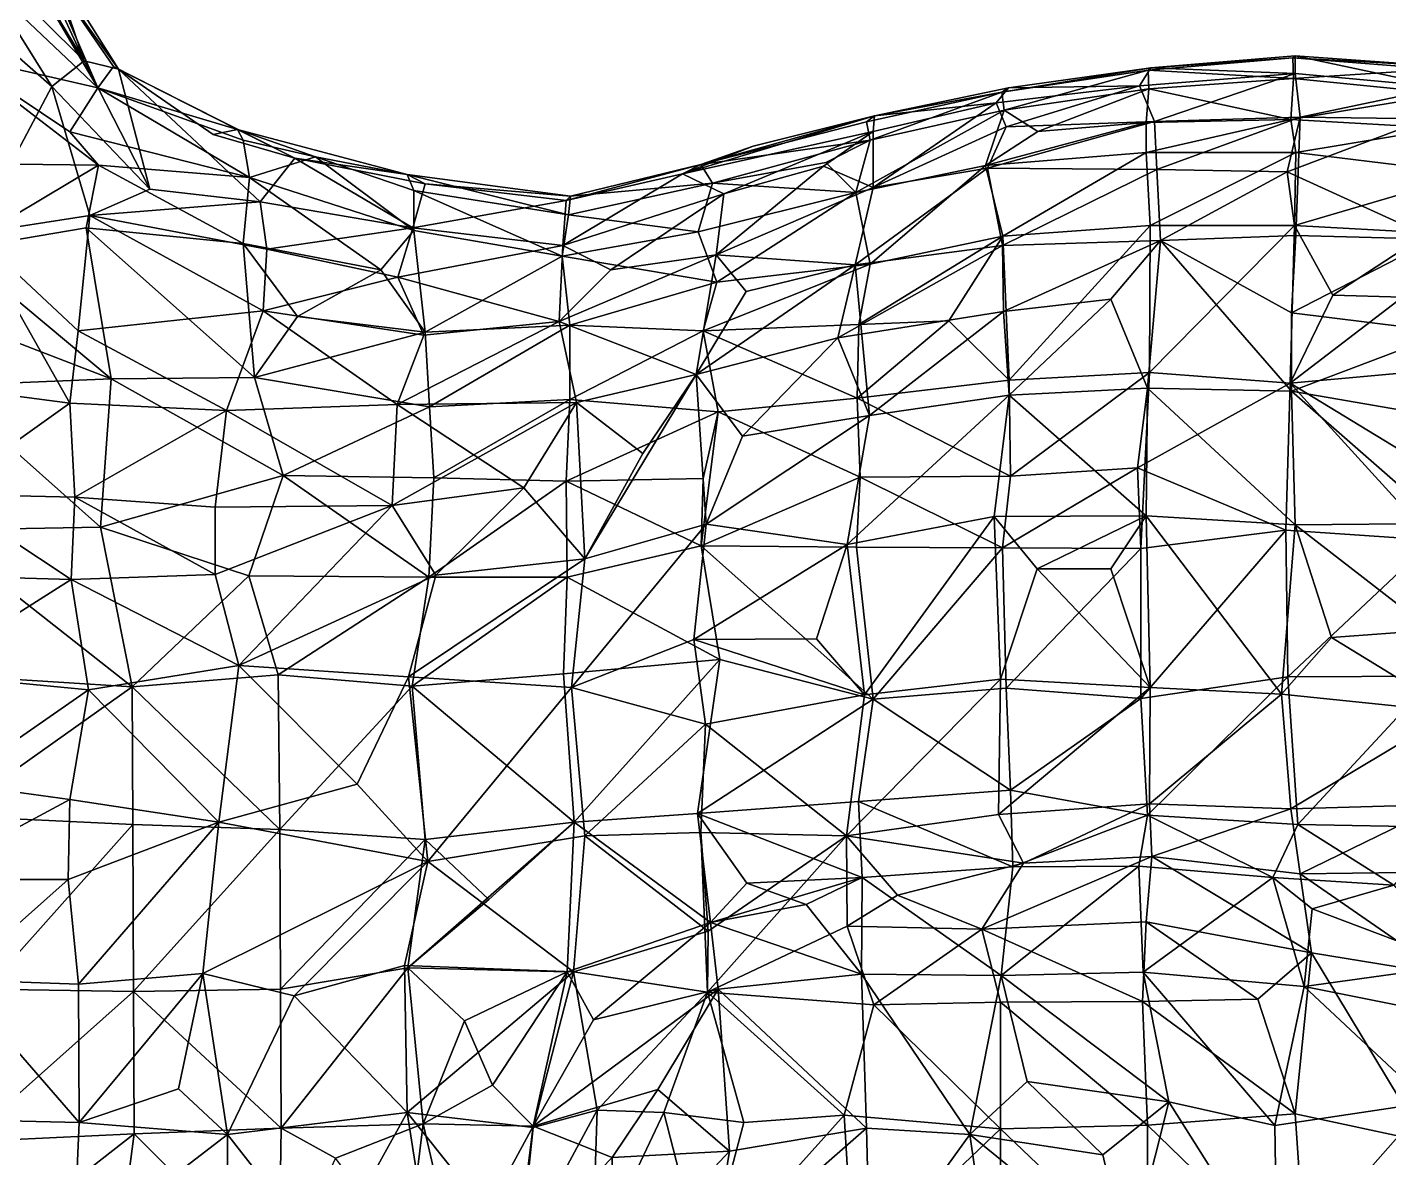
# Model space of a CAD drawing. Header units: metres. Extents: x -3.71 to 2.4, y 1.32 to 7.28.
# Drawn here: x -1.915 to 0.269, y 3.415 to 5.228 of the extents above; entities that cross this region are included whole.
import ezdxf

# ---------------------------------------------------------------- set-up
doc = ezdxf.new("R2010")
doc.units = ezdxf.units.M

msp = doc.modelspace()

# ---------------------------------------------------------------- linework, layer by layer
for points in [[(-1.824, 5.174, 0.818), (-1.975, 5.422, 0.817), (-2.028, 5.376, 1.036)], [(-1.877, 5.289, 0.765), (-1.975, 5.422, 0.817), (-1.824, 5.174, 0.818)], [(-1.974, 5.423, 0.113), (-1.885, 5.323, 0.349), (-1.802, 5.131, 0.121)], [(-1.974, 5.423, 0.113), (-1.802, 5.131, 0.121), (-1.942, 5.263, 0.047)], [(-2.028, 5.376, 1.036), (-1.876, 5.133, 1.019), (-1.824, 5.174, 0.818)], [(-2.028, 5.376, 1.036), (-1.968, 5.213, 1.13), (-1.876, 5.133, 1.019)], [(-1.885, 5.323, 0.349), (-1.879, 5.336, 0.585), (-1.769, 5.161, 0.583)], [(-1.769, 5.161, 0.583), (-1.879, 5.336, 0.585), (-1.824, 5.174, 0.818)], [(-1.879, 5.336, 0.585), (-1.877, 5.289, 0.765), (-1.824, 5.174, 0.818)], [(-1.802, 5.131, 0.121), (-1.885, 5.323, 0.349), (-1.777, 5.165, 0.355)], [(-1.777, 5.165, 0.355), (-1.885, 5.323, 0.349), (-1.769, 5.161, 0.583)], [(-1.942, 5.263, 0.047), (-1.802, 5.131, 0.121), (-2.031, 5.183, -0.111)], [(-2.001, 4.897, 1.31), (-1.876, 5.133, 1.019), (-1.968, 5.213, 1.13)], [(-1.801, 5.007, -0.191), (-2.07, 5.01, -0.205), (-2.031, 5.183, -0.111)], [(-1.847, 5.06, -0.065), (-1.801, 5.007, -0.191), (-2.031, 5.183, -0.111)], [(-1.847, 5.06, -0.065), (-2.031, 5.183, -0.111), (-1.802, 5.131, 0.121)], [(-0.117, 5.159, 0.348), (0.115, 5.179, 0.359), (0.116, 5.146, 0.115)], [(0.115, 5.179, 0.359), (-0.117, 5.159, 0.348), (-0.113, 5.163, 0.58)], [(0.119, 5.182, 0.588), (-0.113, 5.163, 0.58), (0.119, 5.154, 0.814)], [(0.115, 5.179, 0.359), (-0.113, 5.163, 0.58), (0.119, 5.182, 0.588)], [(0.115, 5.179, 0.359), (0.119, 5.182, 0.588), (0.344, 5.166, 0.572)], [(0.115, 5.179, 0.359), (0.344, 5.166, 0.572), (0.347, 5.161, 0.341)], [(0.116, 5.146, 0.115), (0.115, 5.179, 0.359), (0.347, 5.161, 0.341)], [(0.119, 5.182, 0.588), (0.119, 5.154, 0.814), (0.356, 5.132, 0.833)], [(0.344, 5.166, 0.572), (0.119, 5.182, 0.588), (0.356, 5.132, 0.833)], [(-1.824, 5.174, 0.818), (-1.876, 5.133, 1.019), (-1.719, 4.968, 0.825)], [(-1.769, 5.161, 0.583), (-1.824, 5.174, 0.818), (-1.719, 4.968, 0.825)], [(-1.777, 5.165, 0.355), (-1.578, 5.064, 0.358), (-1.802, 5.131, 0.121)], [(-1.777, 5.165, 0.355), (-1.769, 5.161, 0.583), (-1.578, 5.064, 0.358)], [(-1.769, 5.161, 0.583), (-1.617, 5.056, 0.528), (-1.578, 5.064, 0.358)], [(-1.617, 5.056, 0.528), (-1.769, 5.161, 0.583), (-1.486, 5.018, 0.6)], [(-1.486, 5.018, 0.6), (-1.769, 5.161, 0.583), (-1.542, 4.948, 0.819)], [(-1.769, 5.161, 0.583), (-1.719, 4.968, 0.825), (-1.542, 4.948, 0.819)], [(-0.117, 5.159, 0.348), (-0.352, 5.124, 0.359), (-0.113, 5.163, 0.58)], [(-0.352, 5.124, 0.359), (-0.341, 5.131, 0.589), (-0.113, 5.163, 0.58)], [(-0.348, 5.095, 0.12), (-0.352, 5.124, 0.359), (-0.117, 5.159, 0.348)], [(-0.348, 5.095, 0.12), (-0.117, 5.159, 0.348), (-0.116, 5.129, 0.11)], [(-0.113, 5.163, 0.58), (-0.341, 5.131, 0.589), (-0.131, 5.134, 0.835)], [(-0.113, 5.163, 0.58), (-0.131, 5.134, 0.835), (0.119, 5.154, 0.814)], [(-0.116, 5.129, 0.11), (-0.117, 5.159, 0.348), (0.116, 5.146, 0.115)], [(0.116, 5.146, 0.115), (0.347, 5.161, 0.341), (0.362, 5.121, 0.098)], [(-0.341, 5.131, 0.589), (-0.361, 5.107, 0.814), (-0.131, 5.134, 0.835)], [(-0.361, 5.107, 0.814), (-0.345, 5.068, 0.988), (-0.131, 5.134, 0.835)], [(-0.131, 5.134, 0.835), (-0.345, 5.068, 0.988), (-0.107, 5.077, 1.042)], [(0.119, 5.154, 0.814), (-0.131, 5.134, 0.835), (-0.107, 5.077, 1.042)], [(-0.116, 5.129, 0.11), (0.116, 5.146, 0.115), (0.112, 5.08, -0.077)], [(0.119, 5.154, 0.814), (-0.107, 5.077, 1.042), (0.127, 5.084, 1.039)], [(0.116, 5.146, 0.115), (0.362, 5.121, 0.098), (0.112, 5.08, -0.077)], [(0.356, 5.132, 0.833), (0.119, 5.154, 0.814), (0.127, 5.084, 1.039)], [(-2.001, 4.897, 1.31), (-1.815, 4.926, 1.036), (-1.876, 5.133, 1.019)], [(-1.719, 4.968, 0.825), (-1.876, 5.133, 1.019), (-1.815, 4.926, 1.036)], [(-1.802, 5.131, 0.121), (-1.559, 4.987, -0.132), (-1.847, 5.06, -0.065)], [(-1.559, 4.987, -0.132), (-1.802, 5.131, 0.121), (-1.569, 5.047, 0.118)], [(-1.802, 5.131, 0.121), (-1.578, 5.064, 0.358), (-1.569, 5.047, 0.118)], [(-0.563, 5.047, 0.131), (-0.569, 5.076, 0.356), (-0.352, 5.124, 0.359)], [(-0.569, 5.076, 0.356), (-0.556, 5.086, 0.58), (-0.352, 5.124, 0.359)], [(-0.348, 5.095, 0.12), (-0.563, 5.047, 0.131), (-0.352, 5.124, 0.359)], [(-0.341, 5.131, 0.589), (-0.556, 5.086, 0.58), (-0.361, 5.107, 0.814)], [(-0.352, 5.124, 0.359), (-0.556, 5.086, 0.58), (-0.341, 5.131, 0.589)], [(-0.348, 5.095, 0.12), (-0.116, 5.129, 0.11), (-0.294, 5.061, -0.051)], [(-0.116, 5.129, 0.11), (-0.12, 5.075, -0.069), (-0.294, 5.061, -0.051)], [(-0.116, 5.129, 0.11), (0.112, 5.08, -0.077), (-0.12, 5.075, -0.069)], [(0.362, 5.121, 0.098), (0.356, 5.066, -0.065), (0.112, 5.08, -0.077)], [(0.356, 5.132, 0.833), (0.127, 5.084, 1.039), (0.331, 5.081, 1.016)], [(-0.348, 5.095, 0.12), (-0.378, 5.006, -0.149), (-0.586, 4.963, -0.099)], [(-0.563, 5.047, 0.131), (-0.348, 5.095, 0.12), (-0.586, 4.963, -0.099)], [(-0.556, 5.086, 0.58), (-0.558, 5.061, 0.787), (-0.361, 5.107, 0.814)], [(-0.361, 5.107, 0.814), (-0.558, 5.061, 0.787), (-0.558, 4.971, 1.049)], [(-0.361, 5.107, 0.814), (-0.558, 4.971, 1.049), (-0.345, 5.068, 0.988)], [(-0.348, 5.095, 0.12), (-0.294, 5.061, -0.051), (-0.378, 5.006, -0.149)], [(-0.556, 5.086, 0.58), (-0.751, 5.037, 0.527), (-0.864, 4.993, 0.612)], [(-0.556, 5.086, 0.58), (-0.864, 4.993, 0.612), (-0.558, 5.061, 0.787)], [(-0.556, 5.086, 0.58), (-0.835, 5.008, 0.36), (-0.751, 5.037, 0.527)], [(-0.569, 5.076, 0.356), (-0.835, 5.008, 0.36), (-0.556, 5.086, 0.58)], [(-0.835, 5.008, 0.36), (-0.569, 5.076, 0.356), (-0.563, 5.047, 0.131)], [(-0.12, 5.075, -0.069), (-0.12, 5.027, -0.18), (-0.378, 5.006, -0.149)], [(-0.294, 5.061, -0.051), (-0.12, 5.075, -0.069), (-0.378, 5.006, -0.149)], [(-0.107, 5.077, 1.042), (-0.375, 5.002, 1.108), (-0.103, 5, 1.186)], [(-0.107, 5.077, 1.042), (-0.345, 5.068, 0.988), (-0.375, 5.002, 1.108)], [(-0.12, 5.075, -0.069), (0.112, 5.08, -0.077), (-0.12, 5.027, -0.18)], [(0.112, 5.08, -0.077), (0.12, 5.027, -0.174), (-0.12, 5.027, -0.18)], [(0.127, 5.084, 1.039), (-0.107, 5.077, 1.042), (-0.103, 5, 1.186)], [(0.127, 5.084, 1.039), (-0.103, 5, 1.186), (0.106, 4.996, 1.186)], [(0.331, 5.081, 1.016), (0.127, 5.084, 1.039), (0.106, 4.996, 1.186)], [(0.106, 4.996, 1.186), (0.127, 5.084, 1.039), (0.12, 4.894, 1.309)], [(0.127, 5.084, 1.039), (0.106, 4.996, 1.186), (0.12, 4.894, 1.309)], [(0.331, 5.081, 1.016), (0.106, 4.996, 1.186), (0.343, 4.888, 1.301)], [(0.112, 5.08, -0.077), (0.356, 5.066, -0.065), (0.12, 5.027, -0.174)], [(-1.847, 5.06, -0.065), (-1.559, 4.987, -0.132), (-1.801, 5.007, -0.191)], [(-1.486, 5.018, 0.6), (-1.578, 5.064, 0.358), (-1.617, 5.056, 0.528)], [(-1.453, 5.02, 0.109), (-1.578, 5.064, 0.358), (-1.306, 4.992, 0.331)], [(-1.578, 5.064, 0.358), (-1.486, 5.018, 0.6), (-1.306, 4.992, 0.331)], [(-1.569, 5.047, 0.118), (-1.578, 5.064, 0.358), (-1.453, 5.02, 0.109)], [(-1.559, 4.987, -0.132), (-1.569, 5.047, 0.118), (-1.453, 5.02, 0.109)], [(-0.558, 5.061, 0.787), (-0.864, 4.993, 0.612), (-0.798, 4.961, 0.829)], [(-0.816, 4.978, 0.123), (-0.835, 5.008, 0.36), (-0.563, 5.047, 0.131)], [(-0.563, 5.047, 0.131), (-0.634, 5.011, 0.067), (-0.816, 4.978, 0.123)], [(-0.558, 5.061, 0.787), (-0.798, 4.961, 0.829), (-0.638, 5.005, 0.901)], [(-0.558, 5.061, 0.787), (-0.638, 5.005, 0.901), (-0.558, 4.971, 1.049)], [(-0.634, 5.011, 0.067), (-0.563, 5.047, 0.131), (-0.586, 4.963, -0.099)], [(-0.345, 5.068, 0.988), (-0.558, 4.971, 1.049), (-0.375, 5.002, 1.108)], [(0.356, 5.066, -0.065), (0.4, 4.993, -0.184), (0.12, 5.027, -0.174)], [(-0.835, 5.008, 0.36), (-0.864, 4.993, 0.612), (-0.751, 5.037, 0.527)], [(-0.378, 5.006, -0.149), (-0.12, 5.027, -0.18), (-0.35, 4.893, -0.347)], [(-0.12, 5.027, -0.18), (-0.114, 4.91, -0.34), (-0.35, 4.893, -0.347)], [(-0.12, 5.027, -0.18), (0.12, 5.027, -0.174), (-0.114, 4.91, -0.34)], [(0.12, 5.027, -0.174), (0.118, 4.91, -0.34), (-0.114, 4.91, -0.34)], [(0.12, 5.027, -0.174), (0.4, 4.993, -0.184), (0.118, 4.91, -0.34)], [(-2.07, 5.01, -0.205), (-1.801, 5.007, -0.191), (-2.029, 4.871, -0.349)], [(-1.801, 5.007, -0.191), (-1.821, 4.906, -0.354), (-2.029, 4.871, -0.349)], [(-1.801, 5.007, -0.191), (-1.569, 4.881, -0.346), (-1.821, 4.906, -0.354)], [(-1.801, 5.007, -0.191), (-1.559, 4.987, -0.132), (-1.569, 4.881, -0.346)], [(-1.559, 4.987, -0.132), (-1.453, 5.02, 0.109), (-1.295, 4.902, -0.111)], [(-1.486, 5.018, 0.6), (-1.542, 4.948, 0.819), (-1.297, 4.906, 0.832)], [(-1.486, 5.018, 0.6), (-1.277, 4.977, 0.578), (-1.306, 4.992, 0.331)], [(-1.277, 4.977, 0.578), (-1.486, 5.018, 0.6), (-1.297, 4.906, 0.832)], [(-1.453, 5.02, 0.109), (-1.306, 4.992, 0.331), (-1.295, 4.966, 0.118)], [(-1.453, 5.02, 0.109), (-1.295, 4.966, 0.118), (-1.295, 4.902, -0.111)], [(-0.835, 5.008, 0.36), (-1.051, 4.95, 0.574), (-0.864, 4.993, 0.612)], [(-0.835, 5.008, 0.36), (-1.044, 4.957, 0.344), (-1.051, 4.95, 0.574)], [(-0.816, 4.978, 0.123), (-1.044, 4.957, 0.344), (-0.835, 5.008, 0.36)], [(-0.816, 4.978, 0.123), (-0.634, 5.011, 0.067), (-0.586, 4.963, -0.099)], [(-0.638, 5.005, 0.901), (-0.81, 4.863, 1.046), (-0.558, 4.971, 1.049)], [(-0.638, 5.005, 0.901), (-0.798, 4.961, 0.829), (-0.81, 4.863, 1.046)], [(-0.586, 4.963, -0.099), (-0.378, 5.006, -0.149), (-0.563, 4.848, -0.294)], [(-0.378, 5.006, -0.149), (-0.35, 4.893, -0.347), (-0.563, 4.848, -0.294)], [(-1.348, 4.839, -0.279), (-1.569, 4.881, -0.346), (-1.559, 4.987, -0.132)], [(-1.295, 4.902, -0.111), (-1.348, 4.839, -0.279), (-1.559, 4.987, -0.132)], [(-1.295, 4.966, 0.118), (-1.306, 4.992, 0.331), (-1.047, 4.927, 0.111)], [(-1.306, 4.992, 0.331), (-1.044, 4.957, 0.344), (-1.047, 4.927, 0.111)], [(-1.306, 4.992, 0.331), (-1.277, 4.977, 0.578), (-1.044, 4.957, 0.344)], [(-0.864, 4.993, 0.612), (-1.056, 4.878, 0.819), (-0.798, 4.961, 0.829)], [(-0.864, 4.993, 0.612), (-1.051, 4.95, 0.574), (-1.056, 4.878, 0.819)], [(-0.375, 5.002, 1.108), (-0.587, 4.847, 1.246), (-0.351, 4.878, 1.3)], [(-0.375, 5.002, 1.108), (-0.558, 4.971, 1.049), (-0.587, 4.847, 1.246)], [(-0.103, 5, 1.186), (-0.375, 5.002, 1.108), (-0.351, 4.878, 1.3)], [(-0.103, 5, 1.186), (-0.351, 4.878, 1.3), (-0.097, 4.886, 1.329)], [(0.106, 4.996, 1.186), (-0.103, 5, 1.186), (-0.097, 4.886, 1.329)], [(0.106, 4.996, 1.186), (-0.097, 4.886, 1.329), (0.12, 4.894, 1.309)], [(0.343, 4.888, 1.301), (0.106, 4.996, 1.186), (0.12, 4.894, 1.309)], [(0.4, 4.993, -0.184), (0.332, 4.898, -0.346), (0.118, 4.91, -0.34)], [(-1.542, 4.948, 0.819), (-1.719, 4.968, 0.825), (-1.815, 4.926, 1.036)], [(-1.051, 4.95, 0.574), (-1.277, 4.977, 0.578), (-1.297, 4.906, 0.832)], [(-1.057, 4.861, -0.127), (-1.295, 4.966, 0.118), (-1.047, 4.927, 0.111)], [(-1.057, 4.861, -0.127), (-1.295, 4.902, -0.111), (-1.295, 4.966, 0.118)], [(-1.277, 4.977, 0.578), (-1.051, 4.95, 0.574), (-1.044, 4.957, 0.344)], [(-0.798, 4.961, 0.829), (-1.056, 4.878, 0.819), (-0.979, 4.839, 0.966)], [(-0.816, 4.978, 0.123), (-1.047, 4.927, 0.111), (-1.044, 4.957, 0.344)], [(-0.839, 4.9, -0.114), (-1.047, 4.927, 0.111), (-0.816, 4.978, 0.123)], [(-0.798, 4.961, 0.829), (-0.979, 4.839, 0.966), (-0.81, 4.863, 1.046)], [(-0.816, 4.978, 0.123), (-0.586, 4.963, -0.099), (-0.839, 4.9, -0.114)], [(-0.839, 4.9, -0.114), (-0.586, 4.963, -0.099), (-0.809, 4.819, -0.297)], [(-0.558, 4.971, 1.049), (-0.81, 4.863, 1.046), (-0.587, 4.847, 1.246)], [(-0.586, 4.963, -0.099), (-0.563, 4.848, -0.294), (-0.809, 4.819, -0.297)], [(-1.542, 4.948, 0.819), (-1.815, 4.926, 1.036), (-1.531, 4.872, 0.983)], [(-1.297, 4.906, 0.832), (-1.542, 4.948, 0.819), (-1.531, 4.872, 0.983)], [(-1.051, 4.95, 0.574), (-1.297, 4.906, 0.832), (-1.056, 4.878, 0.819)], [(-1.834, 4.741, 1.124), (-1.815, 4.926, 1.036), (-2.001, 4.897, 1.31)], [(-1.815, 4.926, 1.036), (-1.834, 4.741, 1.124), (-1.537, 4.773, 1.117)], [(-1.531, 4.872, 0.983), (-1.815, 4.926, 1.036), (-1.537, 4.773, 1.117)], [(-1.047, 4.927, 0.111), (-0.839, 4.9, -0.114), (-1.057, 4.861, -0.127)], [(-1.847, 4.625, 1.238), (-2.001, 4.897, 1.31), (-2.039, 4.65, 1.326)], [(-1.821, 4.906, -0.354), (-1.781, 4.664, -0.559), (-2.029, 4.871, -0.349)], [(-1.847, 4.625, 1.238), (-1.834, 4.741, 1.124), (-2.001, 4.897, 1.31)], [(-1.551, 4.666, -0.526), (-1.781, 4.664, -0.559), (-1.821, 4.906, -0.354)], [(-1.569, 4.881, -0.346), (-1.551, 4.666, -0.526), (-1.821, 4.906, -0.354)], [(-1.297, 4.906, 0.832), (-1.531, 4.872, 0.983), (-1.321, 4.827, 1)], [(-1.295, 4.902, -0.111), (-1.277, 4.739, -0.376), (-1.348, 4.839, -0.279)], [(-1.056, 4.878, 0.819), (-1.297, 4.906, 0.832), (-1.321, 4.827, 1)], [(-1.295, 4.902, -0.111), (-1.057, 4.861, -0.127), (-1.277, 4.739, -0.376)], [(-1.057, 4.861, -0.127), (-0.839, 4.9, -0.114), (-0.809, 4.819, -0.297)], [(-0.35, 4.893, -0.347), (-0.114, 4.91, -0.34), (-0.34, 4.662, -0.575)], [(-0.114, 4.91, -0.34), (-0.115, 4.674, -0.567), (-0.34, 4.662, -0.575)], [(-0.114, 4.91, -0.34), (0.118, 4.91, -0.34), (-0.115, 4.674, -0.567)], [(0.118, 4.91, -0.34), (0.111, 4.657, -0.623), (-0.115, 4.674, -0.567)], [(-0.097, 4.886, 1.329), (0.113, 4.77, 1.423), (0.12, 4.894, 1.309)], [(0.118, 4.91, -0.34), (0.179, 4.798, -0.491), (0.111, 4.657, -0.623)], [(0.343, 4.888, 1.301), (0.12, 4.894, 1.309), (0.113, 4.77, 1.423)], [(0.118, 4.91, -0.34), (0.332, 4.898, -0.346), (0.179, 4.798, -0.491)], [(0.332, 4.898, -0.346), (0.291, 4.795, -0.498), (0.179, 4.798, -0.491)], [(-1.482, 4.764, -0.432), (-1.551, 4.666, -0.526), (-1.569, 4.881, -0.346)], [(-1.482, 4.764, -0.432), (-1.569, 4.881, -0.346), (-1.551, 4.666, -0.526)], [(-1.482, 4.764, -0.432), (-1.551, 4.666, -0.526), (-1.569, 4.881, -0.346)], [(-1.348, 4.839, -0.279), (-1.482, 4.764, -0.432), (-1.569, 4.881, -0.346)], [(-1.321, 4.827, 1), (-1.531, 4.872, 0.983), (-1.537, 4.773, 1.117)], [(-1.056, 4.878, 0.819), (-1.321, 4.827, 1), (-1.062, 4.756, 1.085)], [(-0.979, 4.839, 0.966), (-1.056, 4.878, 0.819), (-1.062, 4.756, 1.085)], [(-0.351, 4.878, 1.3), (-0.587, 4.847, 1.246), (-0.615, 4.73, 1.374)], [(-0.349, 4.772, 1.42), (-0.351, 4.878, 1.3), (-0.615, 4.73, 1.374)], [(-0.563, 4.848, -0.294), (-0.35, 4.893, -0.347), (-0.581, 4.751, -0.417)], [(-0.581, 4.751, -0.417), (-0.35, 4.893, -0.347), (-0.437, 4.757, -0.473)], [(-0.35, 4.893, -0.347), (-0.34, 4.662, -0.575), (-0.437, 4.757, -0.473)], [(-0.351, 4.878, 1.3), (-0.349, 4.772, 1.42), (-0.097, 4.886, 1.329)], [(-0.177, 4.792, 1.429), (-0.097, 4.886, 1.329), (-0.349, 4.772, 1.42)], [(-0.097, 4.886, 1.329), (-0.177, 4.792, 1.429), (-0.118, 4.649, 1.538)], [(-0.118, 4.649, 1.538), (0.113, 4.644, 1.525), (-0.097, 4.886, 1.329)], [(0.113, 4.644, 1.525), (0.113, 4.77, 1.423), (-0.097, 4.886, 1.329)], [(0.363, 4.739, 1.421), (0.343, 4.888, 1.301), (0.113, 4.77, 1.423)], [(-1.781, 4.664, -0.559), (-2.053, 4.653, -0.541), (-2.029, 4.871, -0.349)], [(-1.057, 4.861, -0.127), (-1.045, 4.75, -0.359), (-1.277, 4.739, -0.376)], [(-0.81, 4.863, 1.046), (-0.979, 4.839, 0.966), (-1.062, 4.756, 1.085)], [(-1.062, 4.756, 1.085), (-0.842, 4.671, 1.325), (-0.81, 4.863, 1.046)], [(-1.057, 4.861, -0.127), (-0.809, 4.819, -0.297), (-1.045, 4.75, -0.359)], [(-0.842, 4.671, 1.325), (-0.762, 4.804, 1.208), (-0.81, 4.863, 1.046)], [(-0.587, 4.847, 1.246), (-0.81, 4.863, 1.046), (-0.762, 4.804, 1.208)], [(-1.348, 4.839, -0.279), (-1.277, 4.739, -0.376), (-1.482, 4.764, -0.432)], [(-0.762, 4.804, 1.208), (-0.842, 4.671, 1.325), (-0.587, 4.847, 1.246)], [(-0.842, 4.671, 1.325), (-0.615, 4.73, 1.374), (-0.587, 4.847, 1.246)], [(-0.563, 4.848, -0.294), (-0.581, 4.751, -0.417), (-0.831, 4.741, -0.403)], [(-0.809, 4.819, -0.297), (-0.563, 4.848, -0.294), (-0.831, 4.741, -0.403)], [(-0.564, 4.605, 1.49), (-0.587, 4.847, 1.246), (-0.615, 4.73, 1.374)], [(-0.615, 4.73, 1.374), (-0.587, 4.847, 1.246), (-0.564, 4.605, 1.49)], [(-1.321, 4.827, 1), (-1.537, 4.773, 1.117), (-1.279, 4.734, 1.116)], [(-1.062, 4.756, 1.085), (-1.321, 4.827, 1), (-1.279, 4.734, 1.116)], [(-1.045, 4.75, -0.359), (-0.809, 4.819, -0.297), (-0.831, 4.741, -0.403)], [(-0.177, 4.792, 1.429), (-0.349, 4.772, 1.42), (-0.34, 4.638, 1.518)], [(-0.118, 4.649, 1.538), (-0.177, 4.792, 1.429), (-0.34, 4.638, 1.518)], [(0.291, 4.795, -0.498), (0.111, 4.657, -0.623), (0.179, 4.798, -0.491)], [(0.291, 4.795, -0.498), (0.365, 4.68, -0.585), (0.111, 4.657, -0.623)], [(-1.781, 4.664, -0.559), (-2.053, 4.653, -0.541), (-2.074, 4.777, -0.43)], [(-2.053, 4.653, -0.541), (-1.781, 4.664, -0.559), (-2.074, 4.777, -0.43)], [(-1.596, 4.613, 1.258), (-1.537, 4.773, 1.117), (-1.834, 4.741, 1.124)], [(-1.322, 4.623, 1.239), (-1.537, 4.773, 1.117), (-1.596, 4.613, 1.258)], [(-1.482, 4.764, -0.432), (-1.277, 4.739, -0.376), (-1.551, 4.666, -0.526)], [(-1.279, 4.734, 1.116), (-1.537, 4.773, 1.117), (-1.322, 4.623, 1.239)], [(-0.349, 4.772, 1.42), (-0.615, 4.73, 1.374), (-0.564, 4.605, 1.49)], [(-0.34, 4.638, 1.518), (-0.349, 4.772, 1.42), (-0.564, 4.605, 1.49)], [(0.363, 4.739, 1.421), (0.113, 4.77, 1.423), (0.113, 4.644, 1.525)], [(-1.596, 4.613, 1.258), (-1.834, 4.741, 1.124), (-1.847, 4.625, 1.238)], [(-1.062, 4.756, 1.085), (-1.279, 4.734, 1.116), (-1.322, 4.623, 1.239)], [(-1.062, 4.756, 1.085), (-1.322, 4.623, 1.239), (-1.034, 4.626, 1.266)], [(-1.277, 4.739, -0.376), (-1.045, 4.75, -0.359), (-1.27, 4.619, -0.525)], [(-1.045, 4.75, -0.359), (-1.045, 4.631, -0.523), (-1.27, 4.619, -0.525)], [(-1.034, 4.626, 1.266), (-0.842, 4.671, 1.325), (-1.062, 4.756, 1.085)], [(-1.045, 4.75, -0.359), (-0.831, 4.741, -0.403), (-1.045, 4.631, -0.523)], [(-0.831, 4.741, -0.403), (-0.807, 4.611, -0.554), (-1.045, 4.631, -0.523)], [(-0.831, 4.741, -0.403), (-0.581, 4.751, -0.417), (-0.584, 4.633, -0.579)], [(-0.831, 4.741, -0.403), (-0.584, 4.633, -0.579), (-0.807, 4.611, -0.554)], [(-0.581, 4.751, -0.417), (-0.437, 4.757, -0.473), (-0.584, 4.633, -0.579)], [(-0.437, 4.757, -0.473), (-0.34, 4.662, -0.575), (-0.584, 4.633, -0.579)], [(-1.277, 4.739, -0.376), (-1.27, 4.619, -0.525), (-1.551, 4.666, -0.526)], [(-0.615, 4.73, 1.374), (-0.842, 4.671, 1.325), (-0.768, 4.572, 1.451)], [(-0.564, 4.605, 1.49), (-0.615, 4.73, 1.374), (-0.768, 4.572, 1.451)], [(0.333, 4.606, 1.497), (0.363, 4.739, 1.421), (0.113, 4.644, 1.525)], [(0.365, 4.68, -0.585), (0.387, 4.489, -0.703), (0.111, 4.657, -0.623)], [(-1.798, 4.426, -0.668), (-2.067, 4.421, -0.673), (-2.053, 4.653, -0.541)], [(-1.781, 4.664, -0.559), (-1.798, 4.426, -0.668), (-2.053, 4.653, -0.541)], [(-1.505, 4.509, -0.637), (-1.798, 4.426, -0.668), (-1.781, 4.664, -0.559)], [(-1.505, 4.509, -0.637), (-1.781, 4.664, -0.559), (-1.551, 4.666, -0.526)], [(-1.551, 4.666, -0.526), (-1.27, 4.619, -0.525), (-1.505, 4.509, -0.637)], [(-0.842, 4.671, 1.325), (-1.034, 4.626, 1.266), (-0.928, 4.544, 1.392)], [(-0.842, 4.671, 1.325), (-0.928, 4.544, 1.392), (-1.021, 4.375, 1.493)], [(-0.826, 4.431, 1.53), (-0.842, 4.671, 1.325), (-1.021, 4.375, 1.493)], [(-0.768, 4.572, 1.451), (-0.842, 4.671, 1.325), (-0.826, 4.431, 1.53)], [(-0.34, 4.662, -0.575), (-0.338, 4.508, -0.682), (-0.584, 4.633, -0.579)], [(-0.34, 4.662, -0.575), (-0.115, 4.674, -0.567), (-0.338, 4.508, -0.682)], [(-0.115, 4.674, -0.567), (-0.134, 4.521, -0.697), (-0.338, 4.508, -0.682)], [(0.111, 4.657, -0.623), (-0.134, 4.521, -0.697), (-0.115, 4.674, -0.567)], [(-0.134, 4.521, -0.697), (-0.129, 4.392, -0.801), (-0.115, 4.674, -0.567)], [(-0.134, 4.521, -0.697), (-0.115, 4.674, -0.567), (-0.129, 4.392, -0.801)], [(0.111, 4.657, -0.623), (0.104, 4.421, -0.782), (-0.134, 4.521, -0.697)], [(0.34, 4.405, -0.757), (0.104, 4.421, -0.782), (0.111, 4.657, -0.623)], [(0.387, 4.489, -0.703), (0.34, 4.405, -0.757), (0.111, 4.657, -0.623)], [(-1.847, 4.625, 1.238), (-2.039, 4.65, 1.326), (-2.052, 4.479, 1.376)], [(-0.584, 4.633, -0.579), (-0.579, 4.506, -0.678), (-0.807, 4.611, -0.554)], [(-0.34, 4.638, 1.518), (-0.564, 4.605, 1.49), (-0.6, 4.398, 1.604)], [(-0.364, 4.443, 1.63), (-0.34, 4.638, 1.518), (-0.6, 4.398, 1.604)], [(-0.338, 4.508, -0.682), (-0.579, 4.506, -0.678), (-0.584, 4.633, -0.579)], [(-0.364, 4.443, 1.63), (-0.12, 4.444, 1.645), (-0.34, 4.638, 1.518)], [(-0.12, 4.444, 1.645), (-0.118, 4.649, 1.538), (-0.34, 4.638, 1.518)], [(-0.12, 4.444, 1.645), (0.119, 4.43, 1.636), (-0.118, 4.649, 1.538)], [(0.119, 4.43, 1.636), (0.113, 4.644, 1.525), (-0.118, 4.649, 1.538)], [(0.119, 4.43, 1.636), (0.356, 4.432, 1.561), (0.113, 4.644, 1.525)], [(0.356, 4.432, 1.561), (0.333, 4.606, 1.497), (0.113, 4.644, 1.525)], [(-2.052, 4.479, 1.376), (-1.839, 4.474, 1.371), (-1.847, 4.625, 1.238)], [(-1.596, 4.613, 1.258), (-1.847, 4.625, 1.238), (-1.839, 4.474, 1.371)], [(-1.614, 4.458, 1.382), (-1.596, 4.613, 1.258), (-1.839, 4.474, 1.371)], [(-1.614, 4.458, 1.382), (-1.33, 4.461, 1.363), (-1.596, 4.613, 1.258)], [(-1.33, 4.461, 1.363), (-1.322, 4.623, 1.239), (-1.596, 4.613, 1.258)], [(-1.27, 4.619, -0.525), (-1.263, 4.505, -0.639), (-1.505, 4.509, -0.637)], [(-1.034, 4.626, 1.266), (-1.119, 4.489, 1.369), (-1.33, 4.461, 1.363)], [(-1.119, 4.489, 1.369), (-1.034, 4.626, 1.266), (-1.33, 4.461, 1.363)], [(-1.119, 4.489, 1.369), (-1.322, 4.623, 1.239), (-1.33, 4.461, 1.363)], [(-1.034, 4.626, 1.266), (-1.322, 4.623, 1.239), (-1.119, 4.489, 1.369)], [(-1.27, 4.619, -0.525), (-1.045, 4.631, -0.523), (-1.263, 4.505, -0.639)], [(-1.045, 4.631, -0.523), (-1.051, 4.5, -0.63), (-1.263, 4.505, -0.639)], [(-1.021, 4.375, 1.493), (-1.034, 4.626, 1.266), (-1.119, 4.489, 1.369)], [(-0.807, 4.611, -0.554), (-1.051, 4.5, -0.63), (-1.045, 4.631, -0.523)], [(-0.807, 4.611, -0.554), (-0.831, 4.504, -0.674), (-1.051, 4.5, -0.63)], [(-0.928, 4.544, 1.392), (-1.034, 4.626, 1.266), (-1.021, 4.375, 1.493)], [(-0.807, 4.611, -0.554), (-0.579, 4.506, -0.678), (-0.834, 4.396, -0.751)], [(-0.807, 4.611, -0.554), (-0.834, 4.396, -0.751), (-0.831, 4.504, -0.674)], [(-0.564, 4.605, 1.49), (-0.768, 4.572, 1.451), (-0.826, 4.431, 1.53)], [(-0.6, 4.398, 1.604), (-0.564, 4.605, 1.49), (-0.826, 4.431, 1.53)], [(-1.505, 4.509, -0.637), (-1.56, 4.348, -0.733), (-1.798, 4.426, -0.668)], [(-1.271, 4.346, -0.727), (-1.56, 4.348, -0.733), (-1.505, 4.509, -0.637)], [(-1.263, 4.505, -0.639), (-1.271, 4.346, -0.727), (-1.505, 4.509, -0.637)], [(-1.051, 4.5, -0.63), (-1.271, 4.346, -0.727), (-1.263, 4.505, -0.639)], [(-0.831, 4.504, -0.674), (-0.834, 4.396, -0.751), (-1.051, 4.5, -0.63)], [(-0.579, 4.506, -0.678), (-0.585, 4.394, -0.754), (-0.834, 4.396, -0.751)], [(-0.351, 4.393, -0.798), (-0.585, 4.394, -0.754), (-0.579, 4.506, -0.678)], [(-0.338, 4.508, -0.682), (-0.351, 4.393, -0.798), (-0.579, 4.506, -0.678)], [(-0.338, 4.508, -0.682), (-0.134, 4.521, -0.697), (-0.351, 4.393, -0.798)], [(-0.134, 4.521, -0.697), (-0.129, 4.392, -0.801), (-0.351, 4.393, -0.798)], [(0.104, 4.421, -0.782), (-0.129, 4.392, -0.801), (-0.134, 4.521, -0.697)], [(-2.087, 4.349, 1.471), (-1.845, 4.342, 1.492), (-2.052, 4.479, 1.376)], [(-1.845, 4.342, 1.492), (-1.839, 4.474, 1.371), (-2.052, 4.479, 1.376)], [(-1.119, 4.489, 1.369), (-1.33, 4.461, 1.363), (-1.26, 4.349, 1.458)], [(-1.049, 4.346, -0.748), (-1.271, 4.346, -0.727), (-1.051, 4.5, -0.63)], [(-1.021, 4.375, 1.493), (-1.119, 4.489, 1.369), (-1.26, 4.349, 1.458)], [(-1.051, 4.5, -0.63), (-0.834, 4.396, -0.751), (-1.049, 4.346, -0.748)], [(-1.845, 4.342, 1.492), (-1.614, 4.35, 1.46), (-1.839, 4.474, 1.371)], [(-1.614, 4.35, 1.46), (-1.614, 4.458, 1.382), (-1.839, 4.474, 1.371)], [(-1.576, 4.204, 1.531), (-1.33, 4.461, 1.363), (-1.614, 4.35, 1.46)], [(-1.614, 4.35, 1.46), (-1.33, 4.461, 1.363), (-1.614, 4.458, 1.382)], [(-1.26, 4.349, 1.458), (-1.33, 4.461, 1.363), (-1.576, 4.204, 1.531)], [(-0.364, 4.443, 1.63), (-0.6, 4.398, 1.604), (-0.572, 4.157, 1.695)], [(-0.354, 4.182, 1.715), (-0.364, 4.443, 1.63), (-0.572, 4.157, 1.695)], [(-0.12, 4.444, 1.645), (-0.364, 4.443, 1.63), (-0.295, 4.359, 1.679)], [(-0.295, 4.359, 1.679), (-0.364, 4.443, 1.63), (-0.354, 4.182, 1.715)], [(-0.177, 4.359, 1.679), (-0.12, 4.444, 1.645), (-0.295, 4.359, 1.679)], [(-0.114, 4.169, 1.728), (-0.12, 4.444, 1.645), (-0.177, 4.359, 1.679)], [(0.097, 4.158, 1.692), (0.119, 4.43, 1.636), (-0.12, 4.444, 1.645)], [(-0.114, 4.169, 1.728), (0.097, 4.158, 1.692), (-0.12, 4.444, 1.645)], [(-2.067, 4.421, -0.673), (-1.798, 4.426, -0.668), (-1.747, 4.17, -0.795)], [(-1.984, 4.185, -0.766), (-2.067, 4.421, -0.673), (-1.747, 4.17, -0.795)], [(-1.798, 4.426, -0.668), (-1.56, 4.348, -0.733), (-1.747, 4.17, -0.795)], [(-0.826, 4.431, 1.53), (-1.021, 4.375, 1.493), (-1.042, 4.169, 1.621)], [(-0.846, 4.246, 1.631), (-0.826, 4.431, 1.53), (-1.042, 4.169, 1.621)], [(-0.6, 4.398, 1.604), (-0.826, 4.431, 1.53), (-0.846, 4.246, 1.631)], [(0.104, 4.421, -0.782), (0.107, 4.186, -0.826), (-0.129, 4.151, -0.887)], [(-0.129, 4.392, -0.801), (0.104, 4.421, -0.782), (-0.129, 4.151, -0.887)], [(0.177, 4.249, 1.651), (0.119, 4.43, 1.636), (0.097, 4.158, 1.692)], [(0.107, 4.186, -0.826), (0.104, 4.421, -0.782), (0.34, 4.405, -0.757)], [(0.337, 4.261, 1.616), (0.356, 4.432, 1.561), (0.119, 4.43, 1.636)], [(0.337, 4.261, 1.616), (0.119, 4.43, 1.636), (0.177, 4.249, 1.651)], [(-0.834, 4.396, -0.751), (-0.804, 4.214, -0.868), (-1.049, 4.346, -0.748)], [(-0.649, 4.247, 1.655), (-0.6, 4.398, 1.604), (-0.846, 4.246, 1.631)], [(-0.585, 4.394, -0.754), (-0.558, 4.15, -0.889), (-0.834, 4.396, -0.751)], [(-0.558, 4.15, -0.889), (-0.804, 4.214, -0.868), (-0.834, 4.396, -0.751)], [(-0.572, 4.157, 1.695), (-0.6, 4.398, 1.604), (-0.649, 4.247, 1.655)], [(-0.351, 4.393, -0.798), (-0.558, 4.15, -0.889), (-0.585, 4.394, -0.754)], [(-0.351, 4.393, -0.798), (-0.345, 4.168, -0.9), (-0.558, 4.15, -0.889)], [(-0.351, 4.393, -0.798), (-0.129, 4.392, -0.801), (-0.345, 4.168, -0.9)], [(-0.345, 4.168, -0.9), (-0.129, 4.392, -0.801), (-0.129, 4.151, -0.887)], [(0.344, 4.187, -0.796), (0.107, 4.186, -0.826), (0.34, 4.405, -0.757)], [(-1.021, 4.375, 1.493), (-1.26, 4.349, 1.458), (-1.304, 4.186, 1.553)], [(-1.042, 4.169, 1.621), (-1.021, 4.375, 1.493), (-1.304, 4.186, 1.553)], [(-1.845, 4.342, 1.492), (-2.087, 4.349, 1.471), (-2.084, 4.191, 1.569)], [(-1.576, 4.204, 1.531), (-1.614, 4.35, 1.46), (-1.845, 4.342, 1.492)], [(-1.56, 4.348, -0.733), (-1.513, 4.189, -0.793), (-1.747, 4.17, -0.795)], [(-1.304, 4.186, 1.553), (-1.26, 4.349, 1.458), (-1.576, 4.204, 1.531)], [(-1.56, 4.348, -0.733), (-1.271, 4.346, -0.727), (-1.513, 4.189, -0.793)], [(-0.354, 4.182, 1.715), (-0.114, 4.169, 1.728), (-0.295, 4.359, 1.679)], [(-0.114, 4.169, 1.728), (-0.177, 4.359, 1.679), (-0.295, 4.359, 1.679)], [(-1.817, 4.165, 1.594), (-1.845, 4.342, 1.492), (-2.084, 4.191, 1.569)], [(-1.817, 4.165, 1.594), (-1.576, 4.204, 1.531), (-1.845, 4.342, 1.492)], [(-1.513, 4.189, -0.793), (-1.271, 4.346, -0.727), (-1.298, 4.171, -0.814)], [(-1.049, 4.346, -0.748), (-1.055, 4.191, -0.86), (-1.298, 4.171, -0.814)], [(-1.271, 4.346, -0.727), (-1.049, 4.346, -0.748), (-1.298, 4.171, -0.814)], [(-0.804, 4.214, -0.868), (-1.055, 4.191, -0.86), (-1.049, 4.346, -0.748)], [(0.372, 4.13, 1.728), (0.337, 4.261, 1.616), (0.177, 4.249, 1.651)], [(-0.827, 4.11, 1.691), (-0.846, 4.246, 1.631), (-1.042, 4.169, 1.621)], [(-0.572, 4.157, 1.695), (-0.649, 4.247, 1.655), (-0.846, 4.246, 1.631)], [(-0.827, 4.11, 1.691), (-0.572, 4.157, 1.695), (-0.846, 4.246, 1.631)], [(0.097, 4.158, 1.692), (0.372, 4.13, 1.728), (0.177, 4.249, 1.651)], [(-1.608, 3.953, 1.633), (-1.576, 4.204, 1.531), (-1.817, 4.165, 1.594)], [(-1.608, 3.953, 1.633), (-1.386, 4.014, 1.628), (-1.576, 4.204, 1.531)], [(-1.386, 4.014, 1.628), (-1.304, 4.186, 1.553), (-1.576, 4.204, 1.531)], [(-1.038, 3.953, -0.935), (-1.055, 4.191, -0.86), (-0.804, 4.214, -0.868)], [(-0.84, 3.967, -0.943), (-1.038, 3.953, -0.935), (-0.804, 4.214, -0.868)], [(-0.84, 3.967, -0.943), (-0.804, 4.214, -0.868), (-0.558, 4.15, -0.889)], [(-2.034, 4.015, 1.644), (-1.817, 4.165, 1.594), (-2.084, 4.191, 1.569)], [(-2.039, 3.963, -0.84), (-1.984, 4.185, -0.766), (-1.747, 4.17, -0.795)], [(-1.747, 4.17, -0.795), (-1.513, 4.189, -0.793), (-1.51, 3.941, -0.857)], [(-1.51, 3.941, -0.857), (-1.513, 4.189, -0.793), (-1.298, 4.171, -0.814)], [(-1.273, 3.89, 1.713), (-1.304, 4.186, 1.553), (-1.386, 4.014, 1.628)], [(-1.042, 4.169, 1.621), (-1.304, 4.186, 1.553), (-1.273, 3.89, 1.713)], [(-1.298, 4.171, -0.814), (-1.055, 4.191, -0.86), (-1.038, 3.953, -0.935)], [(-0.354, 4.182, 1.715), (-0.601, 3.931, 1.778), (-0.357, 3.965, 1.811)], [(-0.572, 4.157, 1.695), (-0.601, 3.931, 1.778), (-0.354, 4.182, 1.715)], [(-0.357, 3.965, 1.811), (-0.114, 4.169, 1.728), (-0.354, 4.182, 1.715)], [(0.107, 4.186, -0.826), (-0.118, 3.964, -0.928), (-0.129, 4.151, -0.887)], [(-0.118, 3.964, -0.928), (0.107, 4.186, -0.826), (0.123, 3.949, -0.897)], [(0.123, 3.949, -0.897), (0.107, 4.186, -0.826), (0.344, 4.187, -0.796)], [(0.356, 3.945, -0.877), (0.123, 3.949, -0.897), (0.344, 4.187, -0.796)], [(-1.746, 3.949, -0.848), (-2.039, 3.963, -0.84), (-1.747, 4.17, -0.795)], [(-1.847, 3.989, 1.658), (-1.817, 4.165, 1.594), (-2.034, 4.015, 1.644)], [(-1.847, 3.989, 1.658), (-1.608, 3.953, 1.633), (-1.817, 4.165, 1.594)], [(-1.746, 3.949, -0.848), (-1.747, 4.17, -0.795), (-1.51, 3.941, -0.857)], [(-1.277, 3.925, -0.895), (-1.51, 3.941, -0.857), (-1.298, 4.171, -0.814)], [(-1.277, 3.925, -0.895), (-1.298, 4.171, -0.814), (-1.038, 3.953, -0.935)], [(-1.021, 3.931, 1.728), (-1.042, 4.169, 1.621), (-1.273, 3.89, 1.713)], [(-0.827, 4.11, 1.691), (-1.042, 4.169, 1.621), (-1.021, 3.931, 1.728)], [(-0.601, 3.931, 1.778), (-0.572, 4.157, 1.695), (-0.827, 4.11, 1.691)], [(-0.338, 4.004, -0.937), (-0.558, 4.15, -0.889), (-0.345, 4.168, -0.9)], [(-0.115, 3.982, 1.797), (-0.114, 4.169, 1.728), (-0.357, 3.965, 1.811)], [(-0.129, 4.151, -0.887), (-0.338, 4.004, -0.937), (-0.345, 4.168, -0.9)], [(-0.129, 4.151, -0.887), (-0.118, 3.964, -0.928), (-0.338, 4.004, -0.937)], [(-0.115, 3.982, 1.797), (0.097, 4.158, 1.692), (-0.114, 4.169, 1.728)], [(0.112, 3.974, 1.828), (0.097, 4.158, 1.692), (-0.115, 3.982, 1.797)], [(0.372, 4.13, 1.728), (0.097, 4.158, 1.692), (0.112, 3.974, 1.828)], [(-0.582, 3.986, -0.939), (-0.84, 3.967, -0.943), (-0.558, 4.15, -0.889)], [(-0.338, 4.004, -0.937), (-0.582, 3.986, -0.939), (-0.558, 4.15, -0.889)], [(0.355, 3.981, 1.85), (0.372, 4.13, 1.728), (0.112, 3.974, 1.828)], [(-0.835, 3.936, 1.749), (-0.827, 4.11, 1.691), (-1.021, 3.931, 1.728)], [(-0.835, 3.936, 1.749), (-0.601, 3.931, 1.778), (-0.827, 4.11, 1.691)], [(-1.847, 3.989, 1.658), (-2.034, 4.015, 1.644), (-2.086, 3.861, 1.705)], [(-1.273, 3.89, 1.713), (-1.386, 4.014, 1.628), (-1.608, 3.953, 1.633)], [(-0.338, 4.004, -0.937), (-0.334, 3.881, -1.065), (-0.582, 3.986, -0.939)], [(-0.338, 4.004, -0.937), (-0.118, 3.964, -0.928), (-0.334, 3.881, -1.065)], [(-1.85, 3.861, 1.702), (-1.847, 3.989, 1.658), (-2.086, 3.861, 1.705)], [(-1.85, 3.861, 1.702), (-1.608, 3.953, 1.633), (-1.847, 3.989, 1.658)], [(-0.582, 3.986, -0.939), (-0.576, 3.864, -1.041), (-0.84, 3.967, -0.943)], [(-0.334, 3.881, -1.065), (-0.576, 3.864, -1.041), (-0.582, 3.986, -0.939)], [(-0.115, 3.982, 1.797), (-0.357, 3.965, 1.811), (-0.317, 3.887, 1.992)], [(-0.115, 3.982, 1.797), (-0.317, 3.887, 1.992), (-0.111, 3.898, 1.991)], [(-0.115, 3.982, 1.797), (-0.111, 3.898, 1.991), (0.112, 3.974, 1.828)], [(0.355, 3.981, 1.85), (0.112, 3.974, 1.828), (0.127, 3.87, 1.986)], [(0.295, 3.872, 1.922), (0.355, 3.981, 1.85), (0.127, 3.87, 1.986)], [(-1.982, 3.685, -0.862), (-2.039, 3.963, -0.84), (-1.746, 3.949, -0.848)], [(-0.84, 3.967, -0.943), (-0.819, 3.792, -1.065), (-1.038, 3.953, -0.935)], [(-0.761, 3.855, -0.976), (-0.819, 3.792, -1.065), (-0.84, 3.967, -0.943)], [(-0.576, 3.864, -1.041), (-0.761, 3.855, -0.976), (-0.84, 3.967, -0.943)], [(-0.357, 3.965, 1.811), (-0.601, 3.931, 1.778), (-0.317, 3.887, 1.992)], [(-0.118, 3.964, -0.928), (-0.132, 3.882, -1.06), (-0.334, 3.881, -1.065)], [(-0.118, 3.964, -0.928), (0.083, 3.864, -1.029), (-0.132, 3.882, -1.06)], [(-0.118, 3.964, -0.928), (0.123, 3.949, -0.897), (0.083, 3.864, -1.029)], [(0.112, 3.974, 1.828), (-0.111, 3.898, 1.991), (0.127, 3.87, 1.986)], [(-1.745, 3.681, -0.877), (-1.982, 3.685, -0.862), (-1.746, 3.949, -0.848)], [(-1.608, 3.953, 1.633), (-1.85, 3.861, 1.702), (-1.833, 3.693, 1.717)], [(-1.634, 3.71, 1.674), (-1.608, 3.953, 1.633), (-1.833, 3.693, 1.717)], [(-1.745, 3.681, -0.877), (-1.746, 3.949, -0.848), (-1.51, 3.941, -0.857)], [(-1.509, 3.685, -0.916), (-1.745, 3.681, -0.877), (-1.51, 3.941, -0.857)], [(-1.273, 3.89, 1.713), (-1.608, 3.953, 1.633), (-1.634, 3.71, 1.674)], [(-1.509, 3.685, -0.916), (-1.51, 3.941, -0.857), (-1.277, 3.925, -0.895)], [(-1.049, 3.713, -1.045), (-1.305, 3.719, -0.936), (-1.038, 3.953, -0.935)], [(-1.305, 3.719, -0.936), (-1.175, 3.829, -0.928), (-1.038, 3.953, -0.935)], [(-1.175, 3.829, -0.928), (-1.277, 3.925, -0.895), (-1.038, 3.953, -0.935)], [(-0.819, 3.792, -1.065), (-1.049, 3.713, -1.045), (-1.038, 3.953, -0.935)], [(-0.823, 3.778, 1.867), (-0.835, 3.936, 1.749), (-1.021, 3.931, 1.728)], [(-0.824, 3.68, 2.016), (-0.835, 3.936, 1.749), (-0.823, 3.778, 1.867)], [(-0.823, 3.778, 1.867), (-0.835, 3.936, 1.749), (-0.824, 3.68, 2.016)], [(-0.823, 3.778, 1.867), (-0.601, 3.931, 1.778), (-0.835, 3.936, 1.749)], [(0.123, 3.949, -0.897), (0.277, 3.852, -0.969), (0.083, 3.864, -1.029)], [(0.123, 3.949, -0.897), (0.356, 3.945, -0.877), (0.277, 3.852, -0.969)], [(-1.305, 3.719, -0.936), (-1.509, 3.685, -0.916), (-1.277, 3.925, -0.895)], [(-1.305, 3.719, -0.936), (-1.277, 3.925, -0.895), (-1.175, 3.829, -0.928)], [(-1.039, 3.713, 1.774), (-1.021, 3.931, 1.728), (-1.273, 3.89, 1.713)], [(-1.039, 3.713, 1.774), (-0.823, 3.778, 1.867), (-1.021, 3.931, 1.728)], [(-0.601, 3.931, 1.778), (-0.824, 3.68, 2.016), (-0.6, 3.786, 2.04)], [(-0.824, 3.68, 2.016), (-0.601, 3.931, 1.778), (-0.823, 3.778, 1.867)], [(-0.317, 3.887, 1.992), (-0.601, 3.931, 1.778), (-0.519, 3.836, 2.007)], [(-0.601, 3.931, 1.778), (-0.6, 3.786, 2.04), (-0.519, 3.836, 2.007)], [(-1.487, 3.674, 1.712), (-1.273, 3.89, 1.713), (-1.634, 3.71, 1.674)], [(-1.31, 3.723, 1.747), (-1.273, 3.89, 1.713), (-1.487, 3.674, 1.712)], [(-1.31, 3.723, 1.747), (-1.039, 3.713, 1.774), (-1.273, 3.89, 1.713)], [(-0.12, 3.793, 2.117), (-0.111, 3.898, 1.991), (-0.384, 3.781, 2.109)], [(-0.384, 3.781, 2.109), (-0.111, 3.898, 1.991), (-0.317, 3.887, 1.992)], [(0.145, 3.743, 2.107), (-0.111, 3.898, 1.991), (-0.12, 3.793, 2.117)], [(0.145, 3.743, 2.107), (0.127, 3.87, 1.986), (-0.111, 3.898, 1.991)], [(-0.576, 3.864, -1.041), (-0.334, 3.881, -1.065), (-0.353, 3.707, -1.332)], [(-0.317, 3.887, 1.992), (-0.519, 3.836, 2.007), (-0.384, 3.781, 2.109)], [(-0.132, 3.882, -1.06), (-0.125, 3.712, -1.303), (-0.353, 3.707, -1.332)], [(-0.334, 3.881, -1.065), (-0.132, 3.882, -1.06), (-0.353, 3.707, -1.332)], [(-0.132, 3.882, -1.06), (0.083, 3.864, -1.029), (-0.125, 3.712, -1.303)], [(0.361, 3.708, 2.044), (0.295, 3.872, 1.922), (0.127, 3.87, 1.986)], [(0.145, 3.743, 2.107), (0.361, 3.708, 2.044), (0.127, 3.87, 1.986)], [(-1.85, 3.861, 1.702), (-2.086, 3.861, 1.705), (-2.031, 3.7, 1.742)], [(-2.031, 3.7, 1.742), (-1.833, 3.693, 1.717), (-1.85, 3.861, 1.702)], [(-0.576, 3.864, -1.041), (-0.666, 3.821, -1.097), (-0.819, 3.792, -1.065)], [(-0.666, 3.821, -1.097), (-0.576, 3.864, -1.041), (-0.819, 3.792, -1.065)], [(-0.761, 3.855, -0.976), (-0.666, 3.821, -1.097), (-0.819, 3.792, -1.065)], [(-0.761, 3.855, -0.976), (-0.576, 3.864, -1.041), (-0.666, 3.821, -1.097)], [(-0.666, 3.821, -1.097), (-0.576, 3.864, -1.041), (-0.577, 3.709, -1.328)], [(-0.576, 3.864, -1.041), (-0.353, 3.707, -1.332), (-0.577, 3.709, -1.328)], [(0.083, 3.864, -1.029), (0.133, 3.689, -1.253), (-0.125, 3.712, -1.303)], [(0.083, 3.864, -1.029), (0.146, 3.814, -1.106), (0.133, 3.689, -1.253)], [(0.083, 3.864, -1.029), (0.277, 3.852, -0.969), (0.146, 3.814, -1.106)], [(0.277, 3.852, -0.969), (0.384, 3.724, -1.104), (0.146, 3.814, -1.106)], [(-0.519, 3.836, 2.007), (-0.6, 3.786, 2.04), (-0.384, 3.781, 2.109)], [(-0.819, 3.792, -1.065), (-0.666, 3.821, -1.097), (-0.577, 3.709, -1.328)], [(0.384, 3.724, -1.104), (0.133, 3.689, -1.253), (0.146, 3.814, -1.106)], [(-1.049, 3.713, -1.045), (-0.819, 3.792, -1.065), (-1.007, 3.636, -1.242)], [(-0.819, 3.792, -1.065), (-0.807, 3.685, -1.306), (-1.007, 3.636, -1.242)], [(-0.824, 3.68, 2.016), (-0.557, 3.66, 2.181), (-0.6, 3.786, 2.04)], [(-0.819, 3.792, -1.065), (-0.577, 3.709, -1.328), (-0.807, 3.685, -1.306)], [(-0.384, 3.781, 2.109), (-0.6, 3.786, 2.04), (-0.557, 3.66, 2.181)], [(-0.354, 3.664, 2.202), (-0.384, 3.781, 2.109), (-0.557, 3.66, 2.181)], [(-0.126, 3.665, 2.196), (-0.12, 3.793, 2.117), (-0.384, 3.781, 2.109)], [(-0.354, 3.664, 2.202), (-0.126, 3.665, 2.196), (-0.384, 3.781, 2.109)], [(-0.126, 3.665, 2.196), (0.059, 3.669, 2.171), (-0.12, 3.793, 2.117)], [(0.059, 3.669, 2.171), (0.145, 3.743, 2.107), (-0.12, 3.793, 2.117)], [(-0.824, 3.68, 2.016), (-0.823, 3.778, 1.867), (-1.039, 3.713, 1.774)], [(0.119, 3.485, 2.216), (0.145, 3.743, 2.107), (0.059, 3.669, 2.171)], [(0.119, 3.485, 2.216), (0.328, 3.44, 2.187), (0.145, 3.743, 2.107)], [(0.328, 3.44, 2.187), (0.361, 3.708, 2.044), (0.145, 3.743, 2.107)], [(-1.508, 3.462, -0.903), (-1.509, 3.685, -0.916), (-1.305, 3.719, -0.936)], [(-1.28, 3.469, -1.006), (-1.508, 3.462, -0.903), (-1.305, 3.719, -0.936)], [(-1.306, 3.487, 1.719), (-1.31, 3.723, 1.747), (-1.487, 3.674, 1.712)], [(-1.039, 3.713, 1.774), (-1.31, 3.723, 1.747), (-1.306, 3.487, 1.719)], [(-1.28, 3.469, -1.006), (-1.305, 3.719, -0.936), (-1.214, 3.634, -0.97)], [(-1.214, 3.634, -0.97), (-1.305, 3.719, -0.936), (-1.049, 3.713, -1.045)], [(0.384, 3.724, -1.104), (0.299, 3.656, -1.217), (0.133, 3.689, -1.253)], [(-2.086, 3.477, 1.777), (-1.832, 3.471, 1.745), (-2.031, 3.7, 1.742)], [(-1.832, 3.471, 1.745), (-1.833, 3.693, 1.717), (-2.031, 3.7, 1.742)], [(-1.634, 3.71, 1.674), (-1.833, 3.693, 1.717), (-1.832, 3.471, 1.745)], [(-1.673, 3.525, 1.677), (-1.634, 3.71, 1.674), (-1.832, 3.471, 1.745)], [(-1.673, 3.525, 1.677), (-1.594, 3.452, 1.697), (-1.634, 3.71, 1.674)], [(-1.594, 3.452, 1.697), (-1.487, 3.674, 1.712), (-1.634, 3.71, 1.674)], [(-1.104, 3.463, 1.825), (-1.039, 3.713, 1.774), (-1.306, 3.487, 1.719)], [(-1.214, 3.634, -0.97), (-1.049, 3.713, -1.045), (-1.169, 3.531, -1.129)], [(-1.169, 3.531, -1.129), (-1.049, 3.713, -1.045), (-1.104, 3.465, -1.303)], [(-1.001, 3.491, 1.984), (-1.039, 3.713, 1.774), (-1.104, 3.463, 1.825)], [(-1.049, 3.713, -1.045), (-1.007, 3.636, -1.242), (-1.104, 3.465, -1.303)], [(-0.824, 3.68, 2.016), (-1.039, 3.713, 1.774), (-1.001, 3.491, 1.984)], [(-0.577, 3.709, -1.328), (-0.569, 3.462, -1.497), (-0.807, 3.685, -1.306)], [(-0.403, 3.452, -1.477), (-0.569, 3.462, -1.497), (-0.577, 3.709, -1.328)], [(-0.353, 3.707, -1.332), (-0.403, 3.452, -1.477), (-0.577, 3.709, -1.328)], [(-0.403, 3.452, -1.477), (-0.353, 3.707, -1.332), (-0.311, 3.537, -1.431)], [(-0.125, 3.712, -1.303), (-0.084, 3.504, -1.396), (-0.353, 3.707, -1.332)], [(-0.084, 3.504, -1.396), (-0.311, 3.537, -1.431), (-0.353, 3.707, -1.332)], [(0.086, 3.466, -1.347), (-0.084, 3.504, -1.396), (-0.125, 3.712, -1.303)], [(0.133, 3.689, -1.253), (0.086, 3.466, -1.347), (-0.125, 3.712, -1.303)], [(-2.016, 3.44, -0.855), (-1.982, 3.685, -0.862), (-1.745, 3.681, -0.877)], [(-1.744, 3.453, -0.862), (-2.016, 3.44, -0.855), (-1.745, 3.681, -0.877)], [(-1.745, 3.681, -0.877), (-1.509, 3.685, -0.916), (-1.508, 3.462, -0.903)], [(-1.744, 3.453, -0.862), (-1.745, 3.681, -0.877), (-1.508, 3.462, -0.903)], [(-1.594, 3.452, 1.697), (-1.306, 3.487, 1.719), (-1.487, 3.674, 1.712)], [(-0.807, 3.685, -1.306), (-0.904, 3.524, -1.425), (-1.104, 3.465, -1.303)], [(-0.807, 3.685, -1.306), (-1.104, 3.465, -1.303), (-1.007, 3.636, -1.242)], [(-0.894, 3.487, 2.111), (-0.824, 3.68, 2.016), (-1.001, 3.491, 1.984)], [(-0.789, 3.425, -1.492), (-0.904, 3.524, -1.425), (-0.807, 3.685, -1.306)], [(-0.894, 3.487, 2.111), (-0.766, 3.471, 2.195), (-0.824, 3.68, 2.016)], [(-0.605, 3.483, 2.227), (-0.557, 3.66, 2.181), (-0.824, 3.68, 2.016)], [(-0.824, 3.68, 2.016), (-0.766, 3.471, 2.195), (-0.605, 3.483, 2.227)], [(-0.569, 3.462, -1.497), (-0.789, 3.425, -1.492), (-0.807, 3.685, -1.306)], [(0.086, 3.466, -1.347), (0.133, 3.689, -1.253), (0.332, 3.503, -1.262)], [(0.299, 3.656, -1.217), (0.332, 3.503, -1.262), (0.133, 3.689, -1.253)], [(-0.605, 3.483, 2.227), (-0.354, 3.461, 2.245), (-0.557, 3.66, 2.181)], [(-0.354, 3.461, 2.245), (-0.354, 3.664, 2.202), (-0.557, 3.66, 2.181)], [(-0.118, 3.467, 2.238), (-0.126, 3.665, 2.196), (-0.354, 3.664, 2.202)], [(-0.354, 3.461, 2.245), (-0.118, 3.467, 2.238), (-0.354, 3.664, 2.202)], [(0.119, 3.485, 2.216), (0.059, 3.669, 2.171), (-0.126, 3.665, 2.196)], [(-0.118, 3.467, 2.238), (0.119, 3.485, 2.216), (-0.126, 3.665, 2.196)], [(-1.28, 3.469, -1.006), (-1.214, 3.634, -0.97), (-1.169, 3.531, -1.129)], [(-1.594, 3.452, 1.697), (-1.673, 3.525, 1.677), (-1.832, 3.471, 1.745)], [(-1.28, 3.469, -1.006), (-1.169, 3.531, -1.129), (-1.104, 3.465, -1.303)], [(-0.977, 3.415, -1.447), (-1.104, 3.465, -1.303), (-0.904, 3.524, -1.425)], [(-0.904, 3.524, -1.425), (-0.789, 3.425, -1.492), (-0.977, 3.415, -1.447)], [(-0.403, 3.452, -1.477), (-0.311, 3.537, -1.431), (-0.19, 3.419, -1.449)], [(-0.311, 3.537, -1.431), (-0.084, 3.504, -1.396), (-0.19, 3.419, -1.449)], [(-0.19, 3.419, -1.449), (-0.084, 3.504, -1.396), (-0.149, 3.245, -1.47)], [(-0.149, 3.245, -1.47), (-0.084, 3.504, -1.396), (0.09, 3.229, -1.375)], [(-0.084, 3.504, -1.396), (0.086, 3.466, -1.347), (0.09, 3.229, -1.375)], [(0.09, 3.229, -1.375), (0.086, 3.466, -1.347), (0.332, 3.503, -1.262)], [(0.351, 3.231, -1.281), (0.09, 3.229, -1.375), (0.332, 3.503, -1.262)], [(-1.841, 3.262, 1.73), (-1.832, 3.471, 1.745), (-2.086, 3.477, 1.777)], [(-2.052, 3.238, 1.757), (-1.841, 3.262, 1.73), (-2.086, 3.477, 1.777)], [(-1.437, 3.251, 1.71), (-1.306, 3.487, 1.719), (-1.594, 3.452, 1.697)], [(-1.437, 3.251, 1.71), (-1.268, 3.245, 1.658), (-1.306, 3.487, 1.719)], [(-1.125, 3.261, 1.822), (-1.104, 3.463, 1.825), (-1.306, 3.487, 1.719)], [(-1.306, 3.487, 1.719), (-1.268, 3.245, 1.658), (-1.125, 3.261, 1.822)], [(-1.009, 3.244, 2.045), (-1.001, 3.491, 1.984), (-1.125, 3.261, 1.822)], [(-1.001, 3.491, 1.984), (-1.104, 3.463, 1.825), (-1.125, 3.261, 1.822)], [(-1.009, 3.244, 2.045), (-0.894, 3.487, 2.111), (-1.001, 3.491, 1.984)], [(-1.009, 3.244, 2.045), (-0.829, 3.233, 2.213), (-0.894, 3.487, 2.111)], [(-0.766, 3.471, 2.195), (-0.894, 3.487, 2.111), (-0.829, 3.233, 2.213)], [(-0.605, 3.483, 2.227), (-0.766, 3.471, 2.195), (-0.829, 3.233, 2.213)], [(-0.59, 3.236, 2.254), (-0.605, 3.483, 2.227), (-0.829, 3.233, 2.213)], [(-0.354, 3.461, 2.245), (-0.605, 3.483, 2.227), (-0.59, 3.236, 2.254)], [(0.137, 3.219, 2.234), (0.119, 3.485, 2.216), (-0.118, 3.467, 2.238)], [(0.328, 3.44, 2.187), (0.119, 3.485, 2.216), (0.137, 3.219, 2.234)], [(-2.04, 3.222, -0.832), (-2.016, 3.44, -0.855), (-1.744, 3.453, -0.862)], [(-1.776, 3.211, -0.804), (-2.04, 3.222, -0.832), (-1.744, 3.453, -0.862)], [(-1.594, 3.452, 1.697), (-1.832, 3.471, 1.745), (-1.841, 3.262, 1.73)], [(-1.594, 3.268, 1.697), (-1.594, 3.452, 1.697), (-1.841, 3.262, 1.73)], [(-1.776, 3.211, -0.804), (-1.744, 3.453, -0.862), (-1.512, 3.22, -0.825)], [(-1.744, 3.453, -0.862), (-1.508, 3.462, -0.903), (-1.512, 3.22, -0.825)], [(-1.594, 3.268, 1.697), (-1.437, 3.251, 1.71), (-1.594, 3.452, 1.697)], [(-1.508, 3.462, -0.903), (-1.421, 3.414, -0.937), (-1.512, 3.22, -0.825)], [(-1.421, 3.414, -0.937), (-1.508, 3.462, -0.903), (-1.28, 3.469, -1.006)], [(-1.28, 3.469, -1.006), (-1.306, 3.261, -1.065), (-1.421, 3.414, -0.937)], [(-1.306, 3.261, -1.065), (-1.28, 3.469, -1.006), (-1.227, 3.238, -1.243)], [(-1.28, 3.469, -1.006), (-1.104, 3.465, -1.303), (-1.227, 3.238, -1.243)], [(-1.227, 3.238, -1.243), (-1.104, 3.465, -1.303), (-1.13, 3.257, -1.376)], [(-1.13, 3.257, -1.376), (-1.104, 3.465, -1.303), (-0.977, 3.415, -1.447)], [(-0.818, 3.244, -1.525), (-0.789, 3.425, -1.492), (-0.569, 3.462, -1.497)], [(-0.563, 3.23, -1.536), (-0.818, 3.244, -1.525), (-0.569, 3.462, -1.497)], [(-0.354, 3.237, 2.271), (-0.354, 3.461, 2.245), (-0.59, 3.236, 2.254)], [(-0.563, 3.23, -1.536), (-0.569, 3.462, -1.497), (-0.403, 3.452, -1.477)], [(-0.372, 3.237, -1.5), (-0.563, 3.23, -1.536), (-0.403, 3.452, -1.477)], [(-0.403, 3.452, -1.477), (-0.19, 3.419, -1.449), (-0.149, 3.245, -1.47)], [(-0.372, 3.237, -1.5), (-0.403, 3.452, -1.477), (-0.149, 3.245, -1.47)], [(-0.118, 3.236, 2.262), (-0.118, 3.467, 2.238), (-0.354, 3.461, 2.245)], [(-0.354, 3.237, 2.271), (-0.118, 3.236, 2.262), (-0.354, 3.461, 2.245)], [(-0.118, 3.236, 2.262), (0.137, 3.219, 2.234), (-0.118, 3.467, 2.238)], [(0.137, 3.219, 2.234), (0.325, 3.267, 2.19), (0.328, 3.44, 2.187)], [(-0.977, 3.224, -1.484), (-1.13, 3.257, -1.376), (-0.977, 3.415, -1.447)], [(-0.977, 3.224, -1.484), (-0.977, 3.415, -1.447), (-0.789, 3.425, -1.492)], [(-0.818, 3.244, -1.525), (-0.977, 3.224, -1.484), (-0.789, 3.425, -1.492)]]:
    msp.add_3dface(points)

doc.saveas('drawing.dxf')
